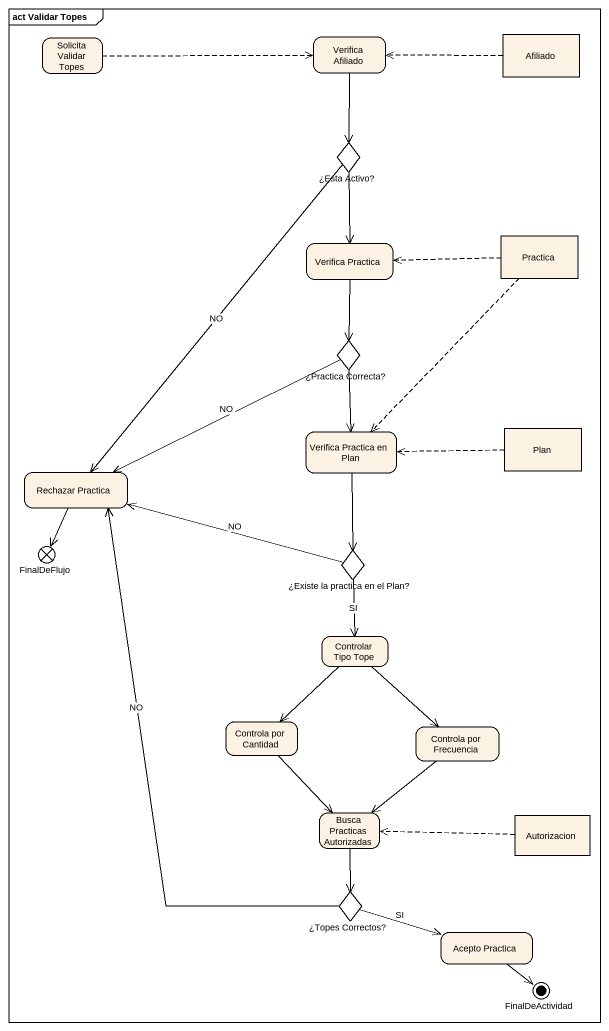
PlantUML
@startuml
mainframe act Validar Topes
hide empty description
state "Solicita Validar Topes" as Solicita_Validar_Topes
state "Verifica Afiliado" as Verifica_Afiliado
state Afiliado <<object>>
state "¿Esta Activo?" as Esta_Activo <<choice>>
state "Verifica Practica" as Verifica_Practica
state Practica <<object>>
state "¿Practica Correcta?" as Practica_Correcta <<choice>>
state "Verifica Practica en Plan" as Verifica_Practica_en_Plan
state Plan <<object>>
state "Rechazar Practica" as Rechazar_Practica
state FinalDeFlujo <<end>>
state "¿Existe la practica en el Plan?" as Existe_la_practica_en_el <<choice>>
state "Controlar Tipo Tope" as Controlar_Tipo_Tope
state "Controla por Cantidad" as Controla_por_Cantidad
state "Controla por Frecuencia" as Controla_por_Frecuencia
state "Busca Practicas Autorizadas" as Busca_Practicas_Autorizadas
state Autorizacion <<object>>
state "¿Topes Correctos?" as Topes_Correctos <<choice>>
state "Acepto Practica" as Acepto_Practica
state FinalDeActividad <<end>>
Solicita_Validar_Topes -right[dashed]-> Verifica_Afiliado
Verifica_Afiliado --> Esta_Activo
Afiliado -left[dashed]-> Verifica_Afiliado
Esta_Activo --> Verifica_Practica
Esta_Activo --> Rechazar_Practica : NO
Verifica_Practica --> Practica_Correcta
Practica -left[dashed]-> Verifica_Practica
Practica -[dashed]-> Verifica_Practica_en_Plan
Practica_Correcta --> Verifica_Practica_en_Plan
Practica_Correcta -left-> Rechazar_Practica : NO
Verifica_Practica_en_Plan --> Existe_la_practica_en_el
Plan -left[dashed]-> Verifica_Practica_en_Plan
Rechazar_Practica --> FinalDeFlujo
Existe_la_practica_en_el -left-> Rechazar_Practica : NO
Existe_la_practica_en_el --> Controlar_Tipo_Tope : SI
Controlar_Tipo_Tope --> Controla_por_Cantidad
Controlar_Tipo_Tope --> Controla_por_Frecuencia
Controla_por_Cantidad --> Busca_Practicas_Autorizadas
Controla_por_Frecuencia --> Busca_Practicas_Autorizadas
Busca_Practicas_Autorizadas --> Topes_Correctos
Autorizacion -left[dashed]-> Busca_Practicas_Autorizadas
Topes_Correctos -up-> Rechazar_Practica : NO
Topes_Correctos -right-> Acepto_Practica : SI
Acepto_Practica --> FinalDeActividad
@enduml
